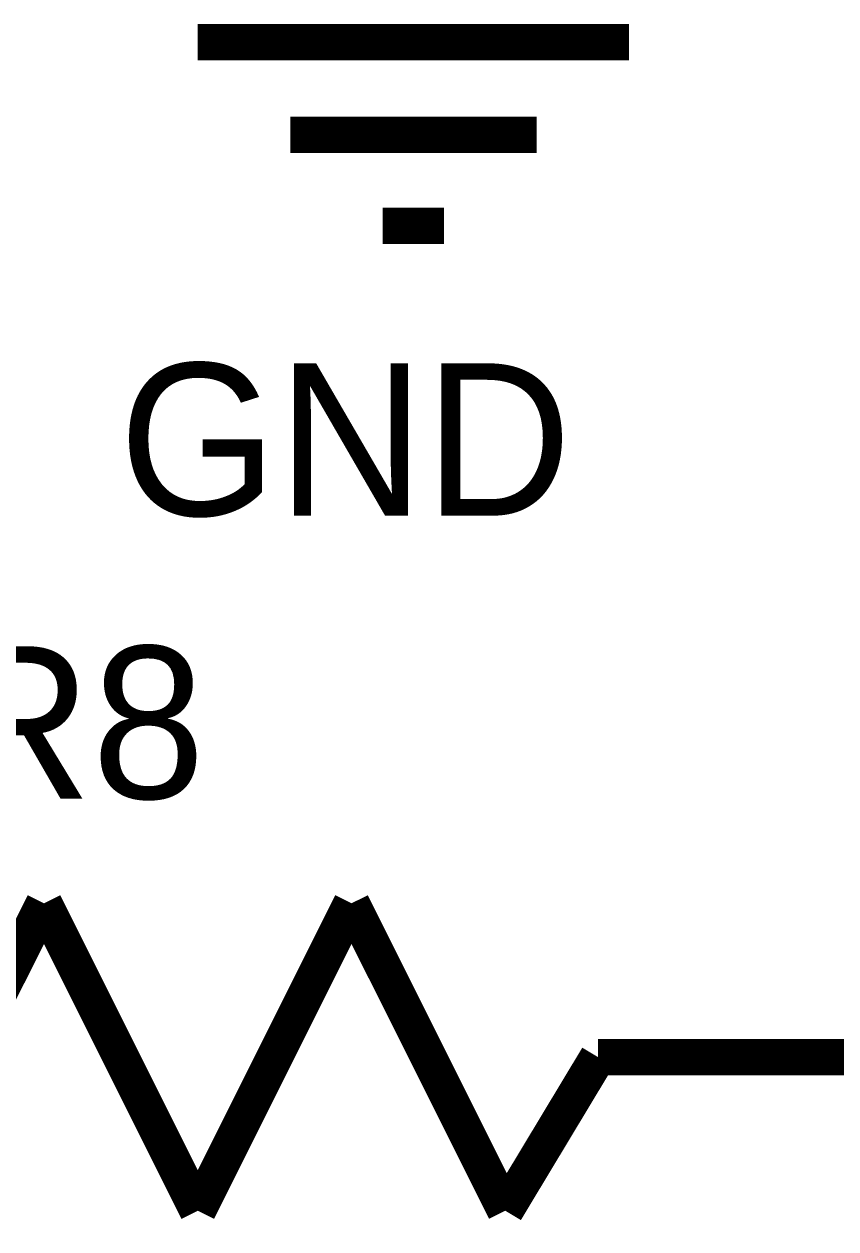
# Model space of a CAD drawing. Header units: inches. Extents: x 0 to 432, y 0 to 280.
# Drawn here: x 212.69 to 219.39, y 139.29 to 149.24 of the extents above; entities that cross this region are included whole.
import ezdxf

# ---------------------------------------------------------------- set-up
doc = ezdxf.new("R2010")
doc.units = ezdxf.units.IN
doc.layers.add('Sheet', color=255, linetype='Continuous')

msp = doc.modelspace()

# ---------------------------------------------------------------- linework, layer by layer
at = {"layer": 'Sheet'}
for points in [[(214.1255, 149.0882, 0.2997, 0.2997, 0), (217.6857, 149.0882, 0.2997, 0.2997, 0)], [(214.8892, 148.3246, 0.2997, 0.2997, 0), (216.922, 148.3246, 0.2997, 0.2997, 0)], [(215.6529, 147.5722, 0.2997, 0.2997, 0), (216.1583, 147.5722, 0.2997, 0.2997, 0)], [(212.8565, 141.9797, 0.2997, 0.2997, 0), (211.5874, 139.4417, 0.2997, 0.2997, 0)], [(214.1255, 139.4417, 0.2997, 0.2997, 0), (212.8565, 141.9797, 0.2997, 0.2997, 0)], [(215.3946, 141.9797, 0.2997, 0.2997, 0), (214.1255, 139.4417, 0.2997, 0.2997, 0)], [(216.6637, 139.4417, 0.2997, 0.2997, 0), (215.3946, 141.9797, 0.2997, 0.2997, 0)], [(217.4274, 140.7107, 0.2997, 0.2997, 0), (216.6637, 139.4417, 0.2997, 0.2997, 0)], [(217.4274, 140.7107, 0.2997, 0.2997, 0), (222.5037, 140.7107, 0.2997, 0.2997, 0)], [(217.4274, 140.7107, 0.2997, 0.2997, 0), (218.1911, 140.7107, 0.2997, 0.2997, 0)]]:
    msp.add_lwpolyline(points, format="xyseb", dxfattribs=at)

# ---------------------------------------------------------------- texts
for s, p in [('GND', (213.4742, 145.1802)), ('R8', (212.0366, 142.8444))]:
    msp.add_text(s, height=1.25775, dxfattribs=at).set_placement(p)

doc.saveas('drawing.dxf')
